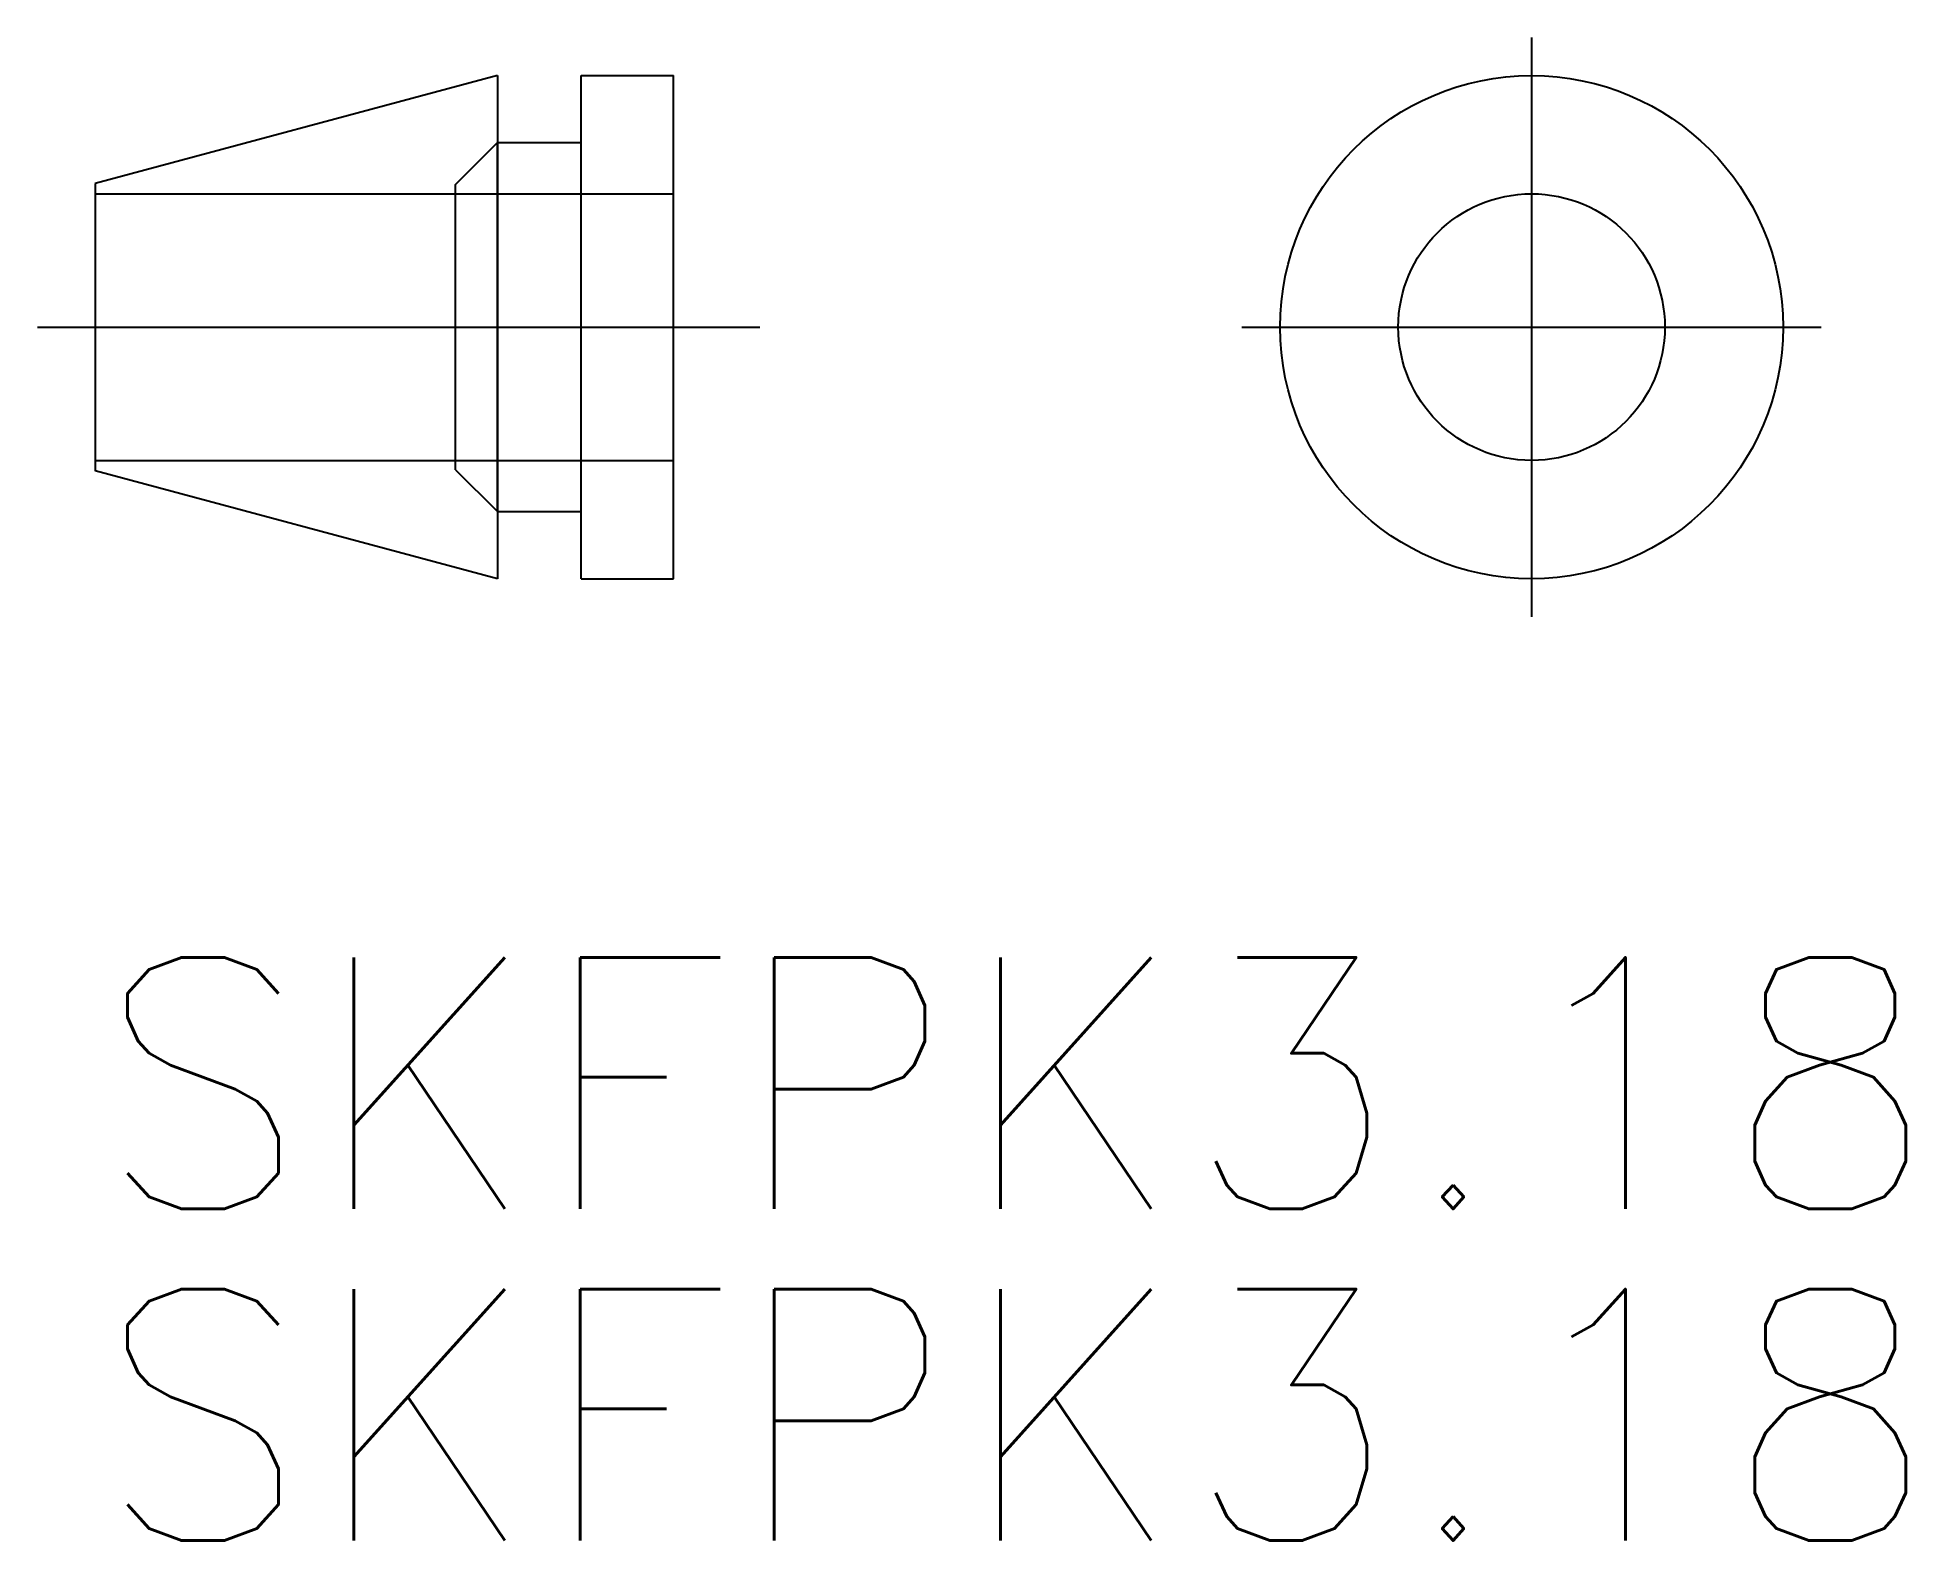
# Model space of a CAD drawing. Extents: x -17.8 to 4.5, y -14.5 to 3.5.
import ezdxf

# ---------------------------------------------------------------- set-up
doc = ezdxf.new("R2010")
doc.units = 0
doc.linetypes.add('CENTER', pattern=[50.8, 31.75, -6.35, 6.35, -6.35])
doc.linetypes.add('DASHED', pattern=[19.05, 12.7, -6.35])
doc.layers.get('0').update_dxf_attribs({"linetype": 'CONTINUOUS'})
doc.layers.add('CENTER', color=1, linetype='CENTER')
doc.styles.get("Standard").update_dxf_attribs({"font": 'txt.shx', "height": 3, "bigfont": 'bigfont.shx'})

# ---------------------------------------------------------------- blocks, each defined once
blk = doc.blocks.new('*U3')
at = {"color": 7, "linetype": 'CONTINUOUS'}
blk.add_text('SKFPK3.18', height=3, dxfattribs=at).set_placement((-17.137, -10.517))
blk = doc.blocks.new('*U4')
at = {"color": 7, "linetype": 'CONTINUOUS'}
blk.add_text('SKFPK3.18', height=3, dxfattribs=at).set_placement((-17.137, -14.472))

msp = doc.modelspace()

# ---------------------------------------------------------------- linework, layer by layer
at = {"color": 7, "linetype": 'CONTINUOUS'}
for p, q in [((-12.337417, 3), (-17.137417, 1.713844)), ((-12.337417, 3), (-12.337417, -3)), ((-11.337417, -3), (-11.337417, 3)), ((-11.337417, 3), (-10.237417, 3)), ((-10.237417, -3), (-10.237417, 3)), ((-12.337417, -2.200001), (-12.337417, 2.200001)), ((-12.337417, 2.200001), (-11.337417, 2.200001)), ((-17.137417, 1.713844), (-17.137417, -1.713844)), ((-12.337417, -3), (-17.137417, -1.713844)), ((-12.337417, -2.200001), (-11.337417, -2.200001)), ((-11.337417, -3), (-10.237417, -3))]:
    msp.add_line(p, q, dxfattribs=at)
at = {"color": 3, "linetype": 'DASHED'}
for p, q in [((-12.837417, 1.700001), (-12.337417, 2.200001)), ((-17.137417, 1.59), (-10.237417, 1.59)), ((-12.837417, -1.700001), (-12.837417, 1.700001)), ((-17.137417, -1.59), (-10.237417, -1.59)), ((-12.837417, -1.700001), (-12.337417, -2.200001))]:
    msp.add_line(p, q, dxfattribs=at)
at = {"color": 7, "linetype": 'CONTINUOUS'}
for radius in [3, 1.59]:
    msp.add_circle((0, 0), radius, dxfattribs=at)
at = {"layer": 'CENTER', "color": 1, "linetype": 'CENTER'}
for p, q in [((0, 3.455559), (0, -3.455559)), ((-17.826641, 0), (-9.206014, 0)), ((-3.455559, 0), (3.455559, 0))]:
    msp.add_line(p, q, dxfattribs=at)

# ---------------------------------------------------------------- block references
at = {"color": 7, "linetype": 'CONTINUOUS'}
for name in ['*U3', '*U4']:
    msp.add_blockref(name, (0, 0), dxfattribs=at)

doc.saveas('drawing.dxf')
